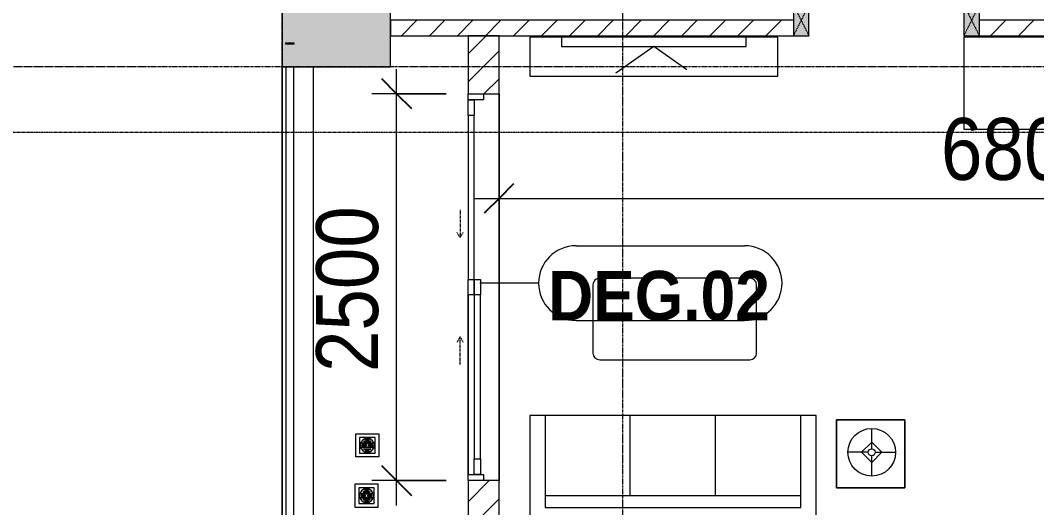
# Model space of a CAD drawing. Header units: millimetres. Extents: x 962 to 241049, y -15958 to 84407.
# Drawn here: x 167442 to 174002, y 70187 to 73337 of the extents above; entities that cross this region are included whole.
import ezdxf

# ---------------------------------------------------------------- set-up
doc = ezdxf.new("R2010")
doc.units = ezdxf.units.MM
for name, pattern in [('Dash', [6, 3, -3]), ('Dash Dot 3_16_', [7.9375, 4.7625, -1.5875, 0, -1.5875]), ('Grid Line', [22.225, 12.7, -3.175, 3.175, -3.175])]:
    doc.linetypes.add(name, pattern=pattern)
for name, color, linetype, lineweight in [('0-1', 7, 'Continuous', 5), ('A-ANNO-DIMS', 211, 'Continuous', 9), ('A-ANNO-DIMS-160', 211, 'Continuous', 9), ('A-DOOR', 31, 'Continuous', 9), ('A-DOOR-FRAM', 31, 'Continuous', 9), ('A-DOOR-HDLN', 31, 'Dash', 9), ('A-DOOR-IDEN', 31, 'Continuous', 9), ('A-FLOR-1', 250, 'Continuous', 9), ('A-FLOR-2', 9, 'Continuous', 9), ('A-FLOR-HRAL', 11, 'Continuous', 9), ('A-WALL', 113, 'Continuous', 9), ('A-WALL-1', 253, 'Continuous', 18), ('A-WALL-3', 113, 'Continuous', 18), ('A-WALL-PATT-1', 10, 'Continuous', 9), ('A-WALL-PATT-2', 111, 'Continuous', 9), ('G-ANNO-SYMB-1', 111, 'Dash Dot 3_16_', 18), ('I-FURN', 30, 'Continuous', 9), ('I-FURN-1', 254, 'Continuous', 9), ('M-EQPM', 50, 'Continuous', 9), ('M-EQPM-1', 254, 'Continuous', 9), ('S-COLS', 52, 'Continuous', 9), ('S-COLS-1', 52, 'Continuous', 5), ('S-COLS-2', 7, 'Continuous', 18), ('S-COLS-4', 254, 'Continuous', 9), ('S-COLS-5', 253, 'Continuous', 18), ('S-COLS-HDLN-1', 9, 'Dash', 9), ('S-GRID-1', 1, 'Grid Line', 9)]:
    doc.layers.add(name, color=color, linetype=linetype, lineweight=lineweight)
doc.styles.add('Arial_B_5', font='arialbd_0.ttf', dxfattribs={"width": 0.9, "height": 320})
doc.styles.add('UTM Avo', font='UTM Avo.ttf', dxfattribs={"width": 0.9, "height": 400})
doc.dimstyles.new('1_Dim_chi_tiet_2_5_1', dxfattribs={"dimscale": 304.8, "dimtxt": 399.720379, "dimasz": 0.629921, "dimexe": 0.524934, "dimexo": 0.0625, "dimgap": 0.052493, "dimtad": 1, "dimdec": 0, "dimrnd": 5, "dimzin": 0, "dimdsep": 46, "dimtxsty": 'UTM Avo', "dimblk1": 'OBLIQUE', "dimblk2": 'OBLIQUE', "dimsah": 1, "dimcen": 0.09, "dimdle": 0.524934, "dimazin": 0, "dimtfac": 1, "dimtdec": 4, "dimtix": 1, "dimtmove": 0, "dimatfit": 3, "dimfxl": 1.049869, "dimfxlon": 1, "dimtvp": 1, "dimtolj": 1, "dimtzin": 0, "dimarcsym": 2})
pattern_1 = [(45, (0, 0), (-90.50967, 90.50967), [])]

# ---------------------------------------------------------------- blocks, each defined once
blk = doc.blocks.new('NCV_TKTC_KET CAU_rvt-1-TKCS_MB TẦNG 1')
at = {"layer": 'S-COLS-1'}
h = blk.add_hatch(color=256, dxfattribs=at)
h.paths.add_polyline_path([(106652.6, 73036.9), (106652.6, 73386.9), (105952.6, 73386.9), (105952.6, 73036.9), (106088.2, 73036.9)])
h.paths.add_polyline_path([(105977.6, 73181.9), (105977.6, 73191.9), (106027.6, 73191.9), (106027.6, 73181.9)])
at = {"layer": 'A-FLOR-1'}
blk.add_line((105952.5, 76536.9), (105952.5, 69961.9), dxfattribs=at)
at = {"layer": 'S-COLS-2'}
for p, q in [((105952.6, 73386.9), (105952.6, 73036.9)), ((106652.6, 73036.9), (106652.6, 73386.9)), ((105952.6, 73036.9), (106652.6, 73036.9))]:
    blk.add_line(p, q, dxfattribs=at)
blk = doc.blocks.new('HE BEP A1 - HE BEP A 2-842831-TKCS_MB TẦNG 1')
at = {"layer": 'I-FURN'}
for p, q in [((662.4, 594.4), (0, 594.4)), ((0, 594.4), (0, 0)), ((662.4, 0), (662.4, 594.4)), ((662.4, 594.4), (3700, 594.4)), ((662.4, 0), (662.4, 594.4)), ((3700, 594.4), (3700, 0)), ((3700, 594.4), (3700, 0)), ((844.9, 120.7), (844.9, 476.9)), ((862.4, 494.4), (1706.9, 494.4)), ((1724.4, 476.9), (1724.4, 120.7)), ((2364, 483.2), (2364, 111.2)), ((3175.6, 513.2), (2394, 513.2)), ((3205.6, 483.2), (3205.6, 111.2)), ((876.4, 408.9), (1346.8, 408.9)), ((1298.3, 440.1), (924.9, 440.1)), ((1644.4, 423.2), (1459, 423.2)), ((1602.7, 313.4), (1523.8, 418.4)), ((1541.1, 452.3), (1528.6, 445.1)), ((1566.6, 443.1), (1618.1, 322.3)), ((2474.5, 410.3), (2470.1, 405.9)), ((2470.1, 405.9), (2499.2, 376.7)), ((2503.6, 381.1), (2474.5, 410.3)), ((2692.1, 413), (2663, 383.9)), ((2667.3, 379.5), (2696.5, 408.6)), ((2696.5, 408.6), (2692.1, 413)), ((2873.2, 408.6), (2877.5, 413)), ((2902.3, 379.5), (2873.2, 408.6)), ((2877.5, 413), (2906.7, 383.9)), ((3066, 381.1), (3095.1, 410.3)), ((3099.5, 405.9), (3070.4, 376.7)), ((3095.1, 410.3), (3099.5, 405.9)), ((871.5, 386.8), (871.5, 182.3)), ((871.5, 380.9), (1351.6, 380.9)), ((871.5, 352.9), (1351.6, 352.9)), ((1351.6, 182.3), (1351.6, 386.8)), ((1405.6, 369.9), (1405.6, 183.2)), ((1697.8, 183.2), (1697.8, 369.9)), ((2499.2, 376.7), (2503.6, 381.1)), ((2663, 383.9), (2667.3, 379.5)), ((2906.7, 383.9), (2902.3, 379.5)), ((3070.4, 376.7), (3066, 381.1)), ((871.5, 324.9), (1351.6, 324.9)), ((871.5, 296.9), (1351.6, 296.9)), ((871.5, 268.9), (1351.6, 268.9)), ((1618.1, 322.3), (1602.7, 313.4)), ((871.5, 240.9), (1351.6, 240.9)), ((871.5, 212.9), (1351.6, 212.9)), ((2467.4, 188.3), (2496.5, 217.4)), ((2500.9, 213), (2471.8, 183.9)), ((2496.5, 217.4), (2500.9, 213)), ((2660.2, 215.8), (2664.6, 220.2)), ((2689.3, 186.7), (2660.2, 215.8)), ((2664.6, 220.2), (2693.7, 191.1)), ((2905, 220.2), (2875.9, 191.1)), ((2880.3, 186.7), (2909.4, 215.8)), ((2909.4, 215.8), (2905, 220.2)), ((3073.1, 217.4), (3068.7, 213)), ((3068.7, 213), (3097.9, 183.9)), ((3102.3, 188.3), (3073.1, 217.4)), ((871.5, 184.9), (1351.6, 184.9)), ((877.9, 156.9), (1345.2, 156.9)), ((2471.8, 183.9), (2467.4, 188.3)), ((2693.7, 191.1), (2689.3, 186.7)), ((2875.9, 191.1), (2880.3, 186.7)), ((3097.9, 183.9), (3102.3, 188.3)), ((1706.9, 103.2), (862.4, 103.2)), ((924.9, 128.9), (1298.3, 128.9)), ((1459, 129.9), (1644.4, 129.9)), ((3175.6, 81.2), (2394, 81.2)), ((2451.6, 122.3), (2451.6, 118.3)), ((2484.1, 122.3), (2451.6, 122.3)), ((2451.6, 118.3), (2484.1, 118.3)), ((2484.1, 118.3), (2484.1, 122.3)), ((3085.5, 118.3), (3085.5, 122.3)), ((3085.5, 122.3), (3118, 122.3)), ((3118, 118.3), (3085.5, 118.3)), ((3118, 122.3), (3118, 118.3)), ((0, 0), (662.4, 0)), ((3700, 0), (662.4, 0))]:
    blk.add_line(p, q, dxfattribs=at)
for centre, radius in [((1485.9, 449.9), 17.8), ((1592.6, 449.9), 17.8), ((2581.9, 298.5), 142.6), ((2581.9, 298.5), 131.3), ((2987.7, 298.5), 142.6), ((2987.7, 298.5), 131.3), ((1552.8, 316.6), 22.2), ((2581.9, 298.5), 87.2), ((2581.9, 298.5), 43.6), ((2581.9, 298.5), 30.9), ((2987.7, 298.5), 87.2), ((2987.7, 298.5), 43.6), ((2987.7, 298.5), 30.9)]:
    blk.add_circle(centre, radius, dxfattribs=at)
for centre, radius, start, end in [((862.4, 476.9), 17.5, 90, 180), ((1706.9, 476.9), 17.5, 0, 90), ((2394, 483.2), 30, 90, 180), ((3175.6, 483.2), 30, 360, 90), ((924.9, 386.8), 53.3, 90, 180), ((1298.3, 386.8), 53.3, 360, 90), ((1459, 369.9), 53.3, 90, 180), ((1537.5, 429.7), 17.8, 119.9521, 219.46175), ((1549.9, 436.9), 17.8, 20.53791, 119.9521), ((1644.4, 369.9), 53.3, 360, 90), ((924.9, 182.3), 53.3, 180, 270), ((1298.3, 182.3), 53.3, 270, 360), ((1459, 183.2), 53.3, 180, 270), ((1644.4, 183.2), 53.3, 270, 360), ((2476.6, 123.1), 24.7, 145.20397, 163.94189), ((2467.8, 120.3), 11.6, 9.9102, 170.0898), ((2471.3, 126.9), 18.1, 120.79762, 145.20397), ((2467.9, 132.6), 11.5, 90, 120.79762), ((2467.9, 132.6), 11.5, 59.20238, 90), ((2464.5, 126.9), 18.1, 34.79603, 59.20238), ((2459.1, 123.1), 24.7, 16.05811, 34.79603), ((3110.5, 123.1), 24.7, 145.20397, 163.94189), ((3105.2, 126.9), 18.1, 120.79762, 145.20397), ((3101.8, 120.3), 11.6, 9.9102, 170.0898), ((3101.8, 132.6), 11.5, 90, 120.79762), ((3101.8, 132.6), 11.5, 59.20238, 90), ((3098.4, 126.9), 18.1, 34.79603, 59.20238), ((3093, 123.1), 24.7, 16.05811, 34.79603), ((862.4, 120.7), 17.5, 180, 270), ((1706.9, 120.7), 17.5, 270, 360), ((2394, 111.2), 30, 180, 270), ((2485.1, 120.7), 33.5, 163.94189, 180), ((2485.1, 120.7), 33.5, 180, 196.05811), ((2476.6, 118.2), 24.7, 196.05811, 214.79603), ((2467.8, 120.3), 11.6, 189.71775, 350.28225), ((2471.3, 114.5), 18.1, 214.79603, 239.20238), ((2467.9, 108.8), 11.5, 239.20238, 270), ((2467.9, 108.8), 11.5, 270, 300.79762), ((2464.5, 114.5), 18.1, 300.79762, 325.20397), ((2459.1, 118.2), 24.7, 325.20397, 343.94189), ((2450.6, 120.7), 33.5, 0, 16.05811), ((2450.6, 120.7), 33.5, 343.94189, 0), ((3119, 120.7), 33.5, 163.94189, 180), ((3119, 120.7), 33.5, 180, 196.05811), ((3110.5, 118.2), 24.7, 196.05811, 214.79603), ((3105.2, 114.5), 18.1, 214.79603, 239.20238), ((3101.8, 120.3), 11.6, 189.71775, 350.28225), ((3101.8, 108.8), 11.5, 239.20238, 270), ((3101.8, 108.8), 11.5, 270, 300.79762), ((3098.4, 114.5), 18.1, 300.79762, 325.20397), ((3093, 118.2), 24.7, 325.20397, 343.94189), ((3084.5, 120.7), 33.5, 0, 16.05811), ((3084.5, 120.7), 33.5, 343.94189, 0), ((3175.6, 111.2), 30, 270, 0)]:
    blk.add_arc(centre, radius, start, end, dxfattribs=at)
at = {"layer": 'I-FURN-1'}
for p, q in [((3700, 594.4), (0, 594.4)), ((0, 594.4), (0, 0)), ((3700, 0), (3700, 594.4)), ((0, 0), (3700, 0))]:
    blk.add_line(p, q, dxfattribs=at)
blk = doc.blocks.new('G1_SOF - BO TRU - 100x200-745959-TKCS_MB TẦNG 1')
at = {"layer": 'S-COLS'}
blk.add_hatch(color=256, dxfattribs=at).paths.add_polyline_path([(50, -100), (50, 100), (-50, 100), (-50, -100)])
at = {"layer": 'S-COLS-5'}
for p, q in [((50, 100), (-50, 100)), ((-50, 100), (-50, -100)), ((50, -100), (50, 100)), ((-50, -100), (50, -100))]:
    blk.add_line(p, q, dxfattribs=at)
at = {"layer": 'S-COLS-HDLN-1'}
for p, q in [((50, 100), (-50, -100)), ((-50, 100), (50, -100))]:
    blk.add_line(p, q, dxfattribs=at)
blk = doc.blocks.new('LOBBY_SOFA_1 - LOBBY_SOFA_1-850634-TKCS_MB TẦNG 1')
at = {"layer": 'I-FURN'}
for p, q in [((-2556, 0), (-2556, -660)), ((-708, 0), (-2556, 0)), ((-708, -660), (-708, 0)), ((-2457, -66), (-2457, -660)), ((-807, -66), (-2457, -66)), ((-807, -660), (-807, -66)), ((-3128.2, -193.5), (-2688.2, -193.5)), ((-3128.2, -633.5), (-3128.2, -193.5)), ((-2688.2, -193.5), (-2688.2, -633.5)), ((-807, -143), (-2457, -143)), ((-1907, -143), (-1907, -660)), ((-1357, -143), (-1357, -660)), ((-2915.4, -269), (-2915.4, -401)), ((-2915.4, -357), (-2981.4, -423)), ((-2849.4, -423), (-2915.4, -357)), ((-2937.4, -423), (-3069.4, -423)), ((-2981.4, -423), (-2915.4, -489)), ((-2915.4, -489), (-2849.4, -423)), ((-2915.4, -445), (-2915.4, -577)), ((-2893.4, -423), (-2761.4, -423)), ((-2688.2, -633.5), (-3128.2, -633.5)), ((-2556, -660), (-708, -660)), ((-1160.3, -1020.5), (-2128.3, -1020.5)), ((-2172.3, -1064.5), (-2172.3, -1504.5)), ((-1116.3, -1504.5), (-1116.3, -1064.5)), ((-2128.3, -1548.5), (-1160.3, -1548.5))]:
    blk.add_line(p, q, dxfattribs=at)
for radius in [154, 22]:
    blk.add_circle((-2915.4, -423), radius, dxfattribs=at)
for centre, start, end in [((-2128.3, -1064.5), 90, 180), ((-1160.3, -1064.5), 0, 90), ((-2128.3, -1504.5), 180, 270), ((-1160.3, -1504.5), 270, 0)]:
    blk.add_arc(centre, 44, start, end, dxfattribs=at)
at = {"layer": 'I-FURN-1'}
for p, q in [((-708, 0), (-2556, 0)), ((-2556, 0), (-2556, -660)), ((-708, -660), (-708, 0)), ((-2688.2, -193.5), (-3128.2, -193.5)), ((-3128.2, -193.5), (-3128.2, -633.5)), ((-2688.2, -633.5), (-2688.2, -193.5)), ((-3128.2, -633.5), (-2688.2, -633.5)), ((-2556, -660), (-708, -660)), ((-1160.3, -1020.5), (-2128.3, -1020.5)), ((-2172.3, -1064.5), (-2172.3, -1504.5)), ((-1116.3, -1504.5), (-1116.3, -1064.5)), ((-2128.3, -1548.5), (-1160.3, -1548.5))]:
    blk.add_line(p, q, dxfattribs=at)
for centre, start, end in [((-2128.3, -1064.5), 90, 180), ((-1160.3, -1064.5), 0, 90), ((-2128.3, -1504.5), 180, 270), ((-1160.3, -1504.5), 270, 0)]:
    blk.add_arc(centre, 44, start, end, dxfattribs=at)
blk = doc.blocks.new('RES_BAN AN - RES_BAN AN-850638-TKCS_MB TẦNG 1')
at = {"layer": 'I-FURN-1'}
for p, q in [((1600, 0), (0, 0)), ((0, 0), (0, -250)), ((1600, -250), (1600, 0)), ((0, -250), (1600, -250))]:
    blk.add_line(p, q, dxfattribs=at)
blk = doc.blocks.new('KE TIVI-2 - KE TIVI-2-842843-TKCS_MB TẦNG 1')
at = {"layer": 'I-FURN-1'}
for p, q in [((-595.6, 0), (-595.6, -60)), ((595.6, 0), (-595.6, 0)), ((-595.6, -60), (595.6, -60)), ((0, -60), (-245.7, -232.1)), ((213, -209.1), (0, -60)), ((595.6, -60), (595.6, 0))]:
    blk.add_line(p, q, dxfattribs=at)
blk = doc.blocks.new('THU NUOC - THU NUOC-V67-TKCS_MB TẦNG 1')
at = {"layer": 'M-EQPM-1'}
for p, q in [((-66.3, -70.6), (-66.3, 79.4)), ((-66.3, 79.4), (83.7, 79.4)), ((83.7, 79.4), (83.7, -70.6)), ((58.7, 54.4), (-41.3, 54.4)), ((-41.3, 54.4), (-41.3, -45.6)), ((-23.3, 19.6), (40.9, 19.6)), ((40.9, 13.6), (-23.3, 13.6)), ((-23.3, 7.2), (0.7, 7.2)), ((0.7, 1.2), (-23.3, 1.2)), ((-11, 32.1), (28.5, 32.1)), ((28.5, 26.1), (-11, 26.1)), ((-1.1, 44.5), (18.5, 44.5)), ((18.5, 38.5), (-1.1, 38.5)), ((0.7, 7.2), (0.7, 1.2)), ((16.7, 1.2), (16.7, 7.2)), ((16.7, 7.2), (40.9, 7.2)), ((40.9, 1.2), (16.7, 1.2)), ((58.7, -45.6), (58.7, 54.4)), ((-41.3, -45.6), (58.7, -45.6)), ((-23.3, -4.8), (40.9, -4.8)), ((40.9, -10.8), (-23.3, -10.8)), ((-11, -17.3), (28.5, -17.3)), ((28.5, -23.3), (-11, -23.3)), ((-1.1, -29.6), (18.5, -29.6)), ((18.5, -35.6), (-1.1, -35.6)), ((83.7, -70.6), (-66.3, -70.6))]:
    blk.add_line(p, q, dxfattribs=at)
for centre, radius, start, end in [((8.7, 4.4), 45, 0, 180), ((8.7, 4.4), 45, 360, 180), ((8.7, 4.4), 45, 180, 0), ((8.7, 4.4), 45, 180, 360), ((-23.3, 16.6), 3, 90, 270), ((-23.3, 4.2), 3, 90, 270), ((-11, 29.1), 3, 90, 270), ((-1.1, 41.5), 3, 90, 270), ((18.5, 41.5), 3, 270, 90), ((28.5, 29.1), 3, 270, 90), ((40.9, 16.6), 3, 270, 90), ((40.9, 4.2), 3, 270, 90), ((-23.3, -7.8), 3, 90, 270), ((-11, -20.3), 3, 90, 270), ((-1.1, -32.6), 3, 90, 270), ((18.5, -32.6), 3, 270, 90), ((28.5, -20.3), 3, 270, 90), ((40.9, -7.8), 3, 270, 90)]:
    blk.add_arc(centre, radius, start, end, dxfattribs=at)
blk = doc.blocks.new('NCV_TKTC_TANG 1_rvt-1-TKCS_MB TẦNG 1')
at = {"layer": 'A-WALL-PATT-1'}
h = blk.add_hatch(dxfattribs=at)
h.set_pattern_fill('FP_1', color=256, style=0, pattern_type=2)
h.set_pattern_definition(pattern_1)
h.paths.add_polyline_path([(109252.6, 73236.9), (109252.6, 73336.9), (106652.6, 73336.9), (106652.6, 73236.9)])
h = blk.add_hatch(dxfattribs=at)
h.set_pattern_fill('FP_1', color=256, style=0, pattern_type=2)
h.set_pattern_definition(pattern_1)
h.paths.add_polyline_path([(112252.6, 73236.9), (112252.6, 73336.9), (110452.6, 73336.9), (110452.6, 73236.9), (110924.3, 73236.9)])
at = {"layer": 'A-FLOR-2'}
for p, q in [((107352.6, 72860.3), (107252.6, 72860.3)), ((107352.6, 72861.9), (107352.6, 70361.9)), ((107352.6, 70361.9), (107352.6, 72860.3)), ((107152.6, 71561.9), (107152.6, 70401.9))]:
    blk.add_line(p, q, dxfattribs=at)
at = {"layer": 'A-WALL-1'}
for p, q in [((109252.6, 73336.9), (106652.6, 73336.9)), ((106652.6, 73336.9), (106652.6, 73236.9)), ((112252.6, 73336.9), (110452.6, 73336.9)), ((106652.6, 73236.9), (109252.6, 73236.9)), ((110452.6, 73236.9), (112252.6, 73236.9))]:
    blk.add_line(p, q, dxfattribs=at)
at = {"layer": 'I-FURN-1'}
for name, p in [('RES_BAN AN - RES_BAN AN-850638-TKCS_MB TẦNG 1', (107552.2, 73226.9)), ('KE TIVI-2 - KE TIVI-2-842843-TKCS_MB TẦNG 1', (108352.2, 73226.9)), ('HE BEP A1 - HE BEP A 2-842831-TKCS_MB TẦNG 1', (110352.6, 72632.6))]:
    blk.add_blockref(name, p, dxfattribs=at)
at = {"layer": 'I-FURN-1', "rotation": 180}
blk.add_blockref('LOBBY_SOFA_1 - LOBBY_SOFA_1-850634-TKCS_MB TẦNG 1', (106842.6, 70121.9), dxfattribs=at)
at = {"layer": 'M-EQPM-1'}
blk.add_blockref('THU NUOC - THU NUOC-V67-TKCS_MB TẦNG 1', (106493.8, 70585.8), dxfattribs=at)
at = {"layer": 'S-COLS-4'}
for p in [(109302.6, 73336.9), (110402.6, 73336.9)]:
    blk.add_blockref('G1_SOF - BO TRU - 100x200-745959-TKCS_MB TẦNG 1', p, dxfattribs=at)
blk = doc.blocks.new('TKTC_XREF_251221_MB TANG 1 - TKTC_XREF_260130_MB TANG 1_dwg_THU NUOC - THU NUOC-444531-TKCS_MB TẦNG 1-4202120-TKCS_MB TẦNG 1')
at = {"layer": 'M-EQPM'}
for p, q in [((-23.3, 10.8), (40.9, 10.8)), ((40.9, 4.8), (-23.3, 4.8)), ((-11, 23.3), (28.5, 23.3)), ((28.5, 17.3), (-11, 17.3)), ((-1.1, 35.6), (18.5, 35.6)), ((18.5, 29.6), (-1.1, 29.6)), ((-23.3, -13.6), (40.9, -13.6)), ((40.9, -19.6), (-23.3, -19.6)), ((-11, -26.1), (28.5, -26.1)), ((28.5, -32.1), (-11, -32.1)), ((-1.1, -38.5), (18.5, -38.5)), ((18.5, -44.5), (-1.1, -44.5))]:
    blk.add_line(p, q, dxfattribs=at)
at = {"layer": 'M-EQPM', "flags": 128}
for points in [[(83.7, -79.4), (83.7, 70.6), (-66.3, 70.6), (-66.3, -79.4)], [(58.7, -54.4), (58.7, 45.6), (-41.3, 45.6), (-41.3, -54.4)]]:
    blk.add_lwpolyline(points, close=True, dxfattribs=at)
for points in [[(-23.3, -1.2), (0.7, -1.2), (0.7, -7.2), (-23.3, -7.2)], [(40.9, -7.2), (16.7, -7.2), (16.7, -1.2), (40.9, -1.2)]]:
    blk.add_lwpolyline(points, dxfattribs=at)
at = {"layer": 'M-EQPM'}
for centre, radius, start, end in [((8.7, -4.4), 45, 360, 180), ((8.7, -4.4), 45, 360, 180), ((-23.3, 7.8), 3, 90, 270), ((-11, 20.3), 3, 90, 270), ((-1.1, 32.6), 3, 90, 270), ((18.5, 32.6), 3, 270, 90), ((28.5, 20.3), 3, 270, 90), ((40.9, 7.8), 3, 270, 90), ((8.7, -4.4), 45, 180, 360), ((8.7, -4.4), 45, 180, 360), ((-23.3, -4.2), 3, 90, 270), ((-23.3, -16.6), 3, 90, 270), ((-11, -29.1), 3, 90, 270), ((-1.1, -41.5), 3, 90, 270), ((18.5, -41.5), 3, 270, 90), ((28.5, -29.1), 3, 270, 90), ((40.9, -4.2), 3, 270, 90), ((40.9, -16.6), 3, 270, 90)]:
    blk.add_arc(centre, radius, start, end, dxfattribs=at)
blk = doc.blocks.new('TKTC_XREF_251221_MB TANG 1 - TKTC_XREF_260130_MB TANG 1_dwg-4202109-TKCS_MB TẦNG 1')
blk.add_blockref('TKTC_XREF_251221_MB TANG 1 - TKTC_XREF_260130_MB TANG 1_dwg_THU NUOC - THU NUOC-444531-TKCS_MB TẦNG 1-4202120-TKCS_MB TẦNG 1', (-96663, -331077.7))
blk = doc.blocks.new('TKTC_XREF_251221_MB TANG 1 - TKTC_XREF_251221_MB TANG 1-2038492-TKCS_MB TẦNG 1')
blk.add_blockref('TKTC_XREF_251221_MB TANG 1 - TKTC_XREF_260130_MB TANG 1_dwg-4202109-TKCS_MB TẦNG 1', (169499.1, 384109.7))
blk = doc.blocks.new('Railing - 50 x 10mm-1251311-TKCS_MB TẦNG 1')
at = {"layer": 'A-FLOR-HRAL'}
for p, q in [((25, 5), (-25, 5)), ((-25, 5), (-25, -5)), ((25, -5), (25, 5)), ((-25, -5), (25, -5))]:
    blk.add_line(p, q, dxfattribs=at)
blk = doc.blocks.new('Railing - Railing-3240664-TKCS_MB TẦNG 1')
at = {"layer": 'A-FLOR-HRAL'}
for p, q in [((105977.6, 73036.9), (105977.6, 69966.9)), ((106027.6, 69966.9), (106027.6, 73036.9))]:
    blk.add_line(p, q, dxfattribs=at)
at = {"extrusion": (0, 0, -1), "zscale": -1}
for p in [(-106002.6, 73186.9), (-106002.6, 69961.9)]:
    blk.add_blockref('Railing - 50 x 10mm-1251311-TKCS_MB TẦNG 1', p, dxfattribs=at)
blk = doc.blocks.new('DEG_02-DEG_03 - DEG_02-2500x2400mm-CỬA ĐI 02 CÁNH TRƯỢT-841416-TKCS_MB TẦNG 1')
at = {"layer": 'A-DOOR'}
for p, q in [((-1210, -100), (-1210, -60)), ((-1210, -60), (-1110, -60)), ((-1110, -60), (-1110, -100)), ((-50, -60), (-1110, -60)), ((-50, -60), (-50, -20)), ((-50, -20), (50, -20)), ((50, -60), (-50, -60)), ((-50, -100), (-50, -60)), ((-50, -60), (50, -60)), ((50, -20), (50, -60)), ((1110, -20), (50, -20)), ((50, -60), (1110, -60)), ((50, -60), (50, -100)), ((1110, -60), (1110, -20)), ((1110, -20), (1210, -20)), ((1210, -60), (1110, -60)), ((1210, -20), (1210, -60)), ((-1110, -100), (-1210, -100)), ((-1110, -100), (-50, -100)), ((50, -100), (-50, -100))]:
    blk.add_line(p, q, dxfattribs=at)
at = {"layer": 'A-DOOR-FRAM'}
for p, q in [((-1250, 0), (-1210, 0)), ((-1250, -100), (-1250, 0)), ((-1210, 0), (-1210, -100)), ((1210, -100), (1210, 0)), ((1210, 0), (1250, 0)), ((1250, 0), (1250, -100)), ((-1210, -100), (-1250, -100)), ((1250, -100), (1210, -100))]:
    blk.add_line(p, q, dxfattribs=at)
at = {"layer": 'A-DOOR-HDLN'}
for p, q in [((-320.4, -151.1), (-355, -131.1)), ((320.4, -151.1), (355, -131.1)), ((-500.4, -151.1), (-320.4, -151.1)), ((-320.4, -151.1), (-355, -171.1)), ((320.4, -151.1), (355, -171.1)), ((500.4, -151.1), (320.4, -151.1))]:
    blk.add_line(p, q, dxfattribs=at)
blk = doc.blocks.new('STN_Door Tag - STN_Door Tag-1788670-TKCS_MB TẦNG 1')
at = {"layer": 'A-DOOR-IDEN'}
for p, q in [((-3.37, 1.495), (3.431, 1.495)), ((-3.37, -1.524), (3.431, -1.524))]:
    blk.add_line(p, q, dxfattribs=at)
for centre, start, end in [((-3.37, -0.015), 90, 270), ((3.431, -0.015), 270, 90)]:
    blk.add_arc(centre, 1.509, start, end, dxfattribs=at)
blk = doc.blocks.new('DIMBLOCK284-TKCS_MB TẦNG 1')
at = {"layer": 'A-ANNO-DIMS-160'}
for p, q in [((169870.4, 70201.9), (169870.4, 73021.9)), ((170190.4, 72861.9), (169710.4, 72861.9)), ((169870.4, 72861.9), (170190.4, 72861.9)), ((170190.4, 70361.9), (169710.4, 70361.9)), ((169870.4, 70361.9), (170190.4, 70361.9))]:
    blk.add_line(p, q, dxfattribs=at)
at = {"layer": 'A-ANNO-DIMS-160', "lineweight": 25}
for p, q in [((169870.4, 72861.9), (169774.4, 72957.9)), ((169870.4, 72861.9), (169966.4, 72765.9)), ((169870.4, 70361.9), (169774.4, 70457.9)), ((169870.4, 70361.9), (169966.4, 70265.9))]:
    blk.add_line(p, q, dxfattribs=at)
at = {"layer": 'A-ANNO-DIMS-160', "color": 0, "insert": (169350.8, 71064.1), "char_height": 400, "width": 1314.636, "attachment_point": 1, "rotation": 90, "line_spacing_factor": 1.110334, "style": 'UTM Avo'}
blk.add_mtext('2500', dxfattribs=at)
blk = doc.blocks.new('_Oblique')
at = {"color": 0, "linetype": 'ByBlock', "lineweight": -2}
blk.add_line((-0.5, -0.5), (0.5, 0.5), dxfattribs=at)
blk = doc.blocks.new('DIMBLOCK385-TKCS_MB TẦNG 1')
at = {"layer": 'A-ANNO-DIMS-160'}
for p, q in [((170531.6, 72505.8), (170531.6, 72025.8)), ((170531.6, 72185.8), (170531.6, 72505.8)), ((177331.6, 72505.8), (177331.6, 72025.8)), ((177331.6, 72185.8), (177331.6, 72505.8)), ((170371.6, 72185.8), (177491.6, 72185.8))]:
    blk.add_line(p, q, dxfattribs=at)
at = {"layer": 'A-ANNO-DIMS-160', "lineweight": 25}
for p, q in [((170531.6, 72185.8), (170627.6, 72281.8)), ((177331.6, 72185.8), (177427.6, 72281.8)), ((170531.6, 72185.8), (170435.6, 72089.8)), ((177331.6, 72185.8), (177235.6, 72089.8))]:
    blk.add_line(p, q, dxfattribs=at)
at = {"layer": 'A-ANNO-DIMS-160', "color": 0, "insert": (173383.8, 72705.4), "char_height": 400, "width": 1314.636, "attachment_point": 1, "line_spacing_factor": 1.110334, "style": 'UTM Avo'}
blk.add_mtext('6800', dxfattribs=at)

msp = doc.modelspace()

# ---------------------------------------------------------------- hatches: boundary and pattern name
at = {"layer": 'A-WALL-PATT-2'}
h = msp.add_hatch(dxfattribs=at)
h.set_pattern_fill('FP_1', color=256, style=0, pattern_type=2)
h.set_pattern_definition([(45, (63179.03, 0), (-90.50967, 90.50967), [])])
h.paths.add_polyline_path([(170481.6, 69961.9), (170531.6, 69961.9), (170531.6, 70361.9), (170331.6, 70361.9), (170331.6, 69961.9)])
h.paths.add_polyline_path([(170531.6, 72861.9), (170531.6, 73236.9), (170331.6, 73236.9), (170331.6, 72861.9)])

# ---------------------------------------------------------------- linework, layer by layer
at = {"layer": 'A-DOOR-IDEN'}
msp.add_line((170406.7, 71639.9), (170786.9, 71639.9), dxfattribs=at)
at = {"layer": 'A-WALL'}
for p, q in [((169131.6, 69961.9), (169131.6, 73036.9)), ((169331.6, 73036.9), (169331.6, 69961.9)), ((170531.6, 72861.9), (170531.6, 70361.9)), ((170331.6, 70401.9), (170331.6, 71561.9))]:
    msp.add_line(p, q, dxfattribs=at)
at = {"layer": 'A-WALL-3'}
for p, q in [((170331.6, 73236.9), (170331.6, 72861.9)), ((170531.6, 73236.9), (170331.6, 73236.9)), ((170531.6, 72861.9), (170531.6, 73236.9)), ((170331.6, 72861.9), (170531.6, 72861.9)), ((170331.6, 70361.9), (170331.6, 69961.9)), ((170531.6, 70361.9), (170331.6, 70361.9)), ((170531.6, 69961.9), (170531.6, 70361.9))]:
    msp.add_line(p, q, dxfattribs=at)
at = {"layer": 'G-ANNO-SYMB-1'}
msp.add_line((90628.5, 72614.1), (198105.9, 72614.1), dxfattribs=at)
at = {"layer": 'S-GRID-1'}
for p, q in [((169131.6, 15532), (169131.6, 78459.2)), ((171331.6, 15532), (171331.6, 78459.2)), ((192368.8, 73036.9), (96265.8, 73036.9))]:
    msp.add_line(p, q, dxfattribs=at)

# ---------------------------------------------------------------- block references
at = {"layer": '0-1'}
for name in ['NCV_TKTC_KET CAU_rvt-1-TKCS_MB TẦNG 1', 'NCV_TKTC_TANG 1_rvt-1-TKCS_MB TẦNG 1']:
    msp.add_blockref(name, (63179, 0), dxfattribs=at)
at = {"layer": 'A-DOOR', "rotation": 270.0000000000002}
msp.add_blockref('DEG_02-DEG_03 - DEG_02-2500x2400mm-CỬA ĐI 02 CÁNH TRƯỢT-841416-TKCS_MB TẦNG 1', (170431.6, 71611.9), dxfattribs=at)
at = {"layer": 'A-DOOR-IDEN', "xscale": 159.9999999999999, "yscale": 159.9999999999999, "zscale": 159.9999999999999}
msp.add_blockref('STN_Door Tag - STN_Door Tag-1788670-TKCS_MB TẦNG 1', (171567.6, 71640.6), dxfattribs=at)
at = {"layer": 'A-FLOR-HRAL'}
msp.add_blockref('Railing - Railing-3240664-TKCS_MB TẦNG 1', (63179, 0), dxfattribs=at)
at = {"layer": 'M-EQPM'}
msp.add_blockref('TKTC_XREF_251221_MB TANG 1 - TKTC_XREF_251221_MB TANG 1-2038492-TKCS_MB TẦNG 1', (96831.6, 17236.9), dxfattribs=at)

# ---------------------------------------------------------------- texts
at = {"layer": 'A-DOOR-IDEN', "insert": (171564.4, 71555.2), "char_height": 320, "width": 1467.36, "attachment_point": 5, "line_spacing_factor": 0.936439, "style": 'Arial_B_5'}
msp.add_mtext('\\pt7.2,14.4,21.6,28.8,36,43.2,50.4,57.6,64.8,72,79.2,86.4,93.6,100.8,108,115.2,122.4,129.6,136.8,144,151.2,158.4,165.6,172.8,180,187.2,194.4,201.6,208.8,216,223.2,230.4;DEG.02', dxfattribs=at)

# ---------------------------------------------------------------- dimensions: what is measured, and where the dimension line sits
at = {"layer": 'A-ANNO-DIMS'}
dim = msp.add_linear_dim(base=(169870.4, 72861.9), p1=(170190.4, 70361.9), p2=(170190.4, 72861.9), angle=90, dimstyle='1_Dim_chi_tiet_2_5_1', override={"dimpost": '<>', "dimfxl": 2500}, dxfattribs=at)
dim.commit()
dim.dimension.update_dxf_attribs({"geometry": 'DIMBLOCK284-TKCS_MB TẦNG 1', "text_midpoint": (169647.4, 71611.9)})
dim = msp.add_linear_dim(base=(177331.6, 72185.8), p1=(170531.6, 72505.8), p2=(177331.6, 72505.8), dimstyle='1_Dim_chi_tiet_2_5_1', override={"dimpost": '<>', "dimfxl": 6800}, dxfattribs=at)
dim.commit()
dim.dimension.update_dxf_attribs({"geometry": 'DIMBLOCK385-TKCS_MB TẦNG 1', "text_midpoint": (173931.6, 72408.8)})

doc.saveas('drawing.dxf')
